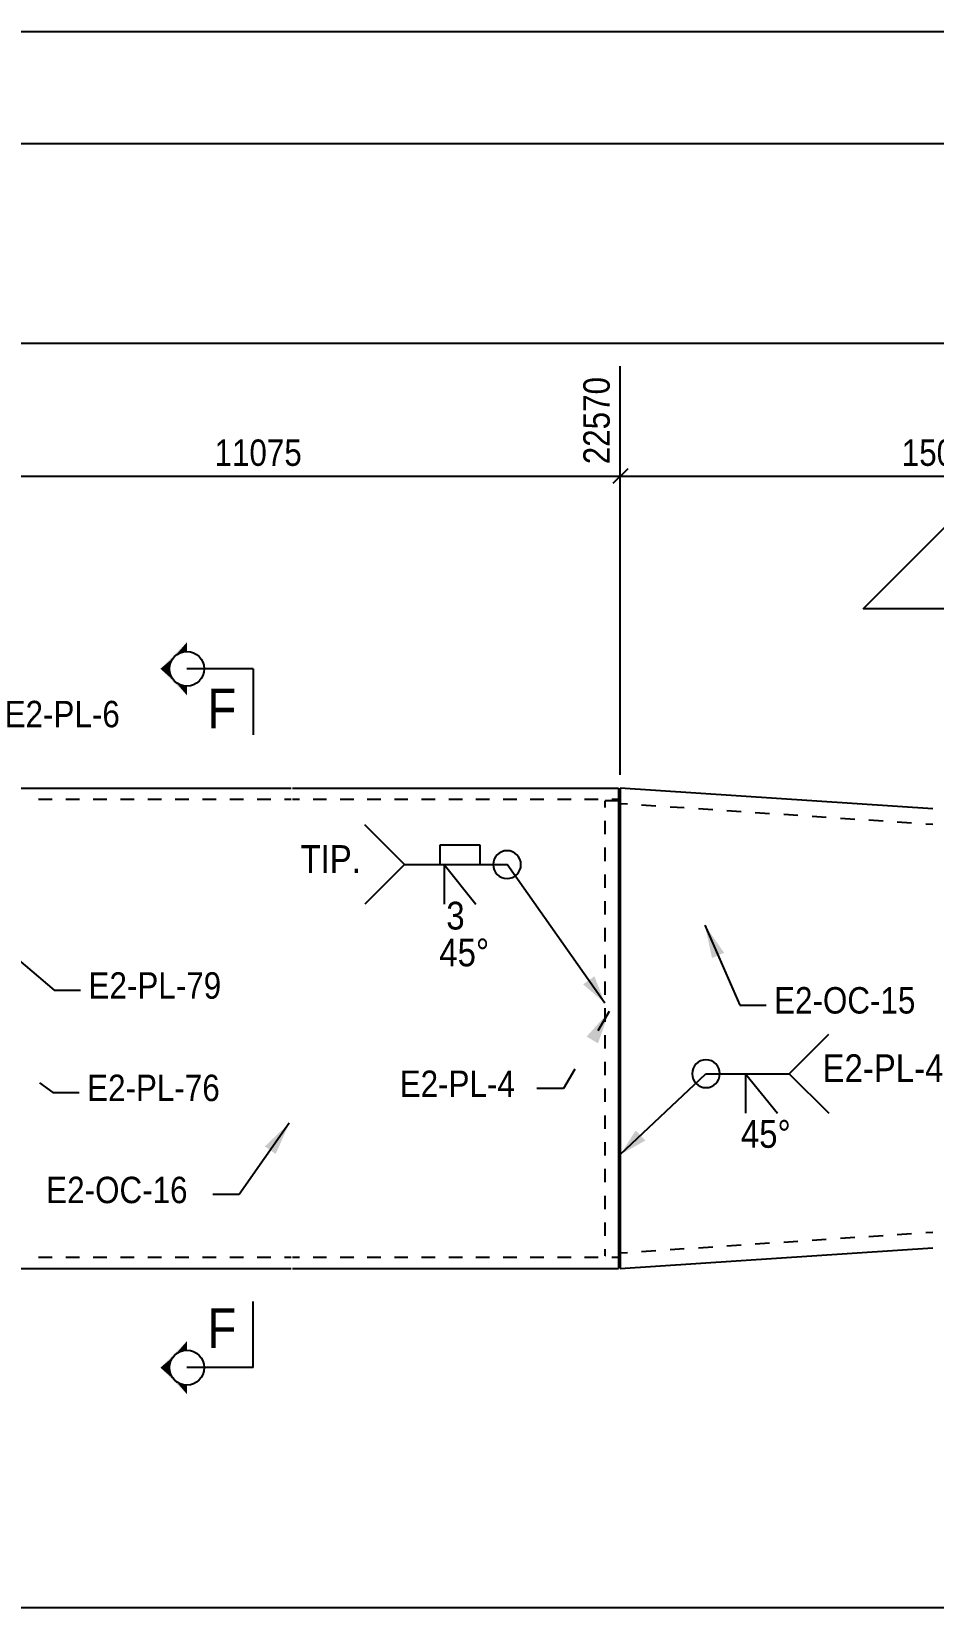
# Model space of a CAD drawing. Header units: millimetres. Extents: x 67 to 383, y 106 to 148.
# Drawn here: x 190.84 to 201.82, y 128.75 to 147.94 of the extents above; entities that cross this region are included whole.
import ezdxf

# ---------------------------------------------------------------- set-up
doc = ezdxf.new("R2010")
doc.units = ezdxf.units.MM
doc.linetypes.add('XKITLINE00', pattern=[0])
doc.styles.add('ARIAL', font='ARIAL.TTF')

msp = doc.modelspace()

# ---------------------------------------------------------------- linework, layer by layer
at = {"color": 5, "linetype": 'XKITLINE00'}
msp.add_line((150.227, 147.943), (216.994, 147.943), dxfattribs=at)
at = {"linetype": 'XKITLINE00'}
for p, q in [((153.347, 146.581), (215.026, 146.581)), ((189.834, 144.149), (215.026, 144.149)), ((198.007, 138.891), (198.007, 143.867)), ((198.007, 138.891), (198.007, 143.867)), ((198.098, 142.62), (197.916, 142.438)), ((198.098, 142.62), (197.916, 142.438)), ((189.322, 142.529), (198.007, 142.529)), ((198.007, 142.529), (205.811, 142.529)), ((193.537, 140.183), (192.732, 140.183)), ((193.537, 140.183), (193.537, 139.378)), ((191.091, 138.59), (190.925, 138.59)), ((191.424, 138.59), (191.257, 138.59)), ((191.757, 138.59), (191.59, 138.59)), ((192.089, 138.59), (191.923, 138.59)), ((192.422, 138.59), (192.256, 138.59)), ((192.755, 138.59), (192.588, 138.59)), ((193.088, 138.59), (192.921, 138.59)), ((193.42, 138.59), (193.254, 138.59)), ((193.753, 138.59), (193.587, 138.59)), ((194.003, 138.59), (193.919, 138.59)), ((194.101, 138.59), (194.019, 138.59)), ((194.432, 138.59), (194.267, 138.59)), ((194.762, 138.59), (194.597, 138.59)), ((195.093, 138.59), (194.928, 138.59)), ((195.423, 138.59), (195.258, 138.59)), ((195.754, 138.59), (195.589, 138.59)), ((196.085, 138.59), (195.919, 138.59)), ((196.415, 138.59), (196.25, 138.59)), ((196.746, 138.59), (196.58, 138.59)), ((197.076, 138.59), (196.911, 138.59)), ((197.407, 138.59), (197.241, 138.59)), ((197.737, 138.59), (197.572, 138.59)), ((197.821, 138.494), (197.821, 138.575)), ((197.985, 138.575), (197.824, 138.575)), ((197.985, 138.59), (197.902, 138.59)), ((198.007, 138.575), (198.007, 138.494)), ((198.007, 138.544), (198.094, 138.538)), ((198.007, 138.506), (198.007, 138.507)), ((198.266, 138.526), (198.439, 138.515)), ((198.612, 138.503), (198.785, 138.492)), ((198.958, 138.48), (199.131, 138.469)), ((199.303, 138.457), (199.476, 138.445)), ((199.649, 138.434), (199.822, 138.422)), ((199.995, 138.411), (200.168, 138.399)), ((200.341, 138.388), (200.513, 138.376)), ((200.686, 138.365), (200.859, 138.353)), ((197.821, 138.168), (197.821, 138.331)), ((198.007, 138.332), (198.007, 138.169)), ((201.032, 138.342), (201.205, 138.33)), ((201.378, 138.318), (201.551, 138.307)), ((201.723, 138.295), (201.81, 138.29)), ((197.821, 137.842), (197.821, 138.005)), ((198.007, 138.007), (198.007, 137.844)), ((197.821, 137.516), (197.821, 137.679)), ((198.007, 137.681), (198.007, 137.519)), ((197.821, 137.19), (197.821, 137.353)), ((198.007, 137.356), (198.007, 137.194)), ((190.175, 137.068), (191.117, 136.27)), ((197.821, 136.864), (197.821, 137.027)), ((198.007, 137.031), (198.007, 136.869)), ((199.036, 137.061), (199.46, 136.089)), ((197.821, 136.538), (197.821, 136.701)), ((198.007, 136.706), (198.007, 136.544)), ((191.117, 136.27), (191.439, 136.27)), ((197.821, 136.212), (197.821, 136.375)), ((198.007, 136.381), (198.007, 136.218)), ((199.46, 136.089), (199.782, 136.089)), ((197.872, 136.009), (197.733, 135.775)), ((197.821, 135.886), (197.821, 136.049)), ((198.007, 136.056), (198.007, 135.893)), ((197.821, 135.56), (197.821, 135.723)), ((198.007, 135.731), (198.007, 135.568)), ((197.454, 135.307), (197.314, 135.073)), ((197.821, 135.234), (197.821, 135.397)), ((198.007, 135.406), (198.007, 135.243)), ((190.94, 135.142), (191.1, 135.023)), ((191.1, 135.023), (191.422, 135.023)), ((197.314, 135.073), (196.992, 135.073)), ((197.821, 134.908), (197.821, 135.071)), ((198.007, 135.081), (198.007, 134.918)), ((197.821, 134.582), (197.821, 134.745)), ((198.007, 134.755), (198.007, 134.593)), ((193.978, 134.651), (193.37, 133.78)), ((197.821, 134.256), (197.821, 134.419)), ((198.007, 134.43), (198.007, 134.268)), ((197.821, 133.93), (197.821, 134.093)), ((198.007, 134.105), (198.007, 134.024)), ((198.007, 134.024), (198.007, 133.941)), ((193.37, 133.78), (193.048, 133.78)), ((197.821, 133.604), (197.821, 133.767)), ((198.007, 133.776), (198.007, 133.611)), ((197.821, 133.278), (197.821, 133.441)), ((198.007, 133.446), (198.007, 133.281)), ((199.822, 133.187), (199.649, 133.175)), ((200.168, 133.21), (199.995, 133.198)), ((200.513, 133.233), (200.341, 133.221)), ((200.859, 133.256), (200.686, 133.245)), ((201.205, 133.279), (201.032, 133.268)), ((201.551, 133.302), (201.378, 133.291)), ((201.81, 133.32), (201.723, 133.314)), ((190.925, 133.018), (191.091, 133.018)), ((191.257, 133.018), (191.424, 133.018)), ((191.59, 133.018), (191.757, 133.018)), ((191.923, 133.018), (192.089, 133.018)), ((192.256, 133.018), (192.422, 133.018)), ((192.588, 133.018), (192.755, 133.018)), ((192.921, 133.018), (193.088, 133.018)), ((193.254, 133.018), (193.42, 133.018)), ((193.587, 133.018), (193.753, 133.018)), ((193.919, 133.018), (194.003, 133.018)), ((194.019, 133.019), (194.101, 133.019)), ((194.267, 133.019), (194.432, 133.019)), ((194.597, 133.019), (194.762, 133.019)), ((194.928, 133.019), (195.093, 133.019)), ((195.258, 133.019), (195.423, 133.019)), ((195.589, 133.019), (195.754, 133.019)), ((195.919, 133.019), (196.085, 133.019)), ((196.25, 133.019), (196.415, 133.019)), ((196.58, 133.019), (196.746, 133.019)), ((196.911, 133.019), (197.076, 133.019)), ((197.241, 133.019), (197.407, 133.019)), ((197.572, 133.019), (197.737, 133.019)), ((197.821, 133.034), (197.821, 133.115)), ((197.827, 133.034), (197.821, 133.034)), ((197.902, 133.019), (197.985, 133.019)), ((198.007, 133.116), (198.007, 133.034)), ((198.094, 133.071), (198.007, 133.066)), ((198.439, 133.094), (198.266, 133.083)), ((198.785, 133.118), (198.612, 133.106)), ((199.131, 133.141), (198.958, 133.129)), ((199.476, 133.164), (199.303, 133.152)), ((193.537, 131.673), (193.537, 132.478)), ((193.537, 131.673), (192.732, 131.673)), ((189.834, 128.753), (215.026, 128.753))]:
    msp.add_line(p, q, dxfattribs=at)
at = {"color": 3, "linetype": 'XKITLINE00'}
for p, q in [((200.963, 140.914), (202.024, 141.975)), ((203.086, 140.914), (200.963, 140.914))]:
    msp.add_line(p, q, dxfattribs=at)
at = {"color": 2, "linetype": 'XKITLINE00'}
for p, q in [((189.483, 138.73), (194.003, 138.73)), ((194.019, 138.73), (197.985, 138.73)), ((197.985, 138.73), (197.985, 138.705)), ((197.985, 138.705), (197.985, 132.879)), ((198.007, 138.575), (197.985, 138.575)), ((201.81, 138.476), (198.007, 138.73)), ((198.007, 138.73), (198.007, 132.879)), ((198.007, 133.034), (197.985, 133.034)), ((198.007, 132.879), (201.81, 133.133)), ((189.483, 132.879), (194.003, 132.879)), ((194.019, 132.879), (197.985, 132.879))]:
    msp.add_line(p, q, dxfattribs=at)
at = {"color": 1, "linetype": 'XKITLINE00'}
for p, q in [((195.379, 137.799), (194.897, 138.282)), ((195.813, 137.799), (195.813, 138.041)), ((195.813, 138.041), (196.296, 138.041)), ((196.296, 138.041), (196.296, 137.799)), ((195.379, 137.799), (194.897, 137.317)), ((195.379, 137.799), (196.629, 137.799)), ((195.862, 137.799), (196.247, 137.317)), ((195.862, 137.799), (195.862, 137.317)), ((197.817, 136.113), (196.629, 137.799)), ((200.062, 135.252), (200.545, 135.734)), ((198.007, 134.268), (199.049, 135.252)), ((199.049, 135.252), (200.062, 135.252)), ((199.532, 135.252), (199.918, 134.77)), ((199.532, 135.252), (199.532, 134.77)), ((200.062, 135.252), (200.545, 134.77))]:
    msp.add_line(p, q, dxfattribs=at)
at = {"linetype": 'XKITLINE00'}
for centre in [(192.732, 140.183), (192.732, 131.673)]:
    msp.add_circle(centre, 0.212, dxfattribs=at)
at = {"color": 1, "linetype": 'XKITLINE00'}
for centre, start, end in [((196.629, 137.799), 90, 270), ((196.629, 137.799), 270, 90), ((199.049, 135.252), 90, 270), ((199.049, 135.252), 270, 90)]:
    msp.add_arc(centre, 0.169, start, end, dxfattribs=at)
at = {"color": 3}
msp.add_point((198.007, 142.529), dxfattribs=at)
msp.add_point((198.007, 142.529), dxfattribs=at)
at = {"linetype": 'Continuous'}
for points in [[(192.732, 140.505), (192.41, 140.183), (192.569, 140.317)], [(192.732, 140.505), (192.569, 140.317), (192.583, 140.332)], [(192.732, 140.505), (192.583, 140.332), (192.598, 140.346)], [(192.732, 140.505), (192.598, 140.346), (192.615, 140.358)], [(192.732, 140.505), (192.615, 140.358), (192.633, 140.369)], [(192.732, 140.505), (192.633, 140.369), (192.651, 140.378)], [(192.732, 140.505), (192.651, 140.378), (192.671, 140.385)], [(192.732, 140.505), (192.671, 140.385), (192.691, 140.39)], [(192.732, 140.505), (192.691, 140.39), (192.711, 140.394)], [(192.732, 140.395), (192.732, 140.505), (192.711, 140.394)], [(192.41, 140.183), (192.557, 140.3), (192.569, 140.317)], [(192.41, 140.183), (192.546, 140.282), (192.557, 140.3)], [(192.41, 140.183), (192.537, 140.263), (192.546, 140.282)], [(192.41, 140.183), (192.53, 140.244), (192.537, 140.263)], [(192.41, 140.183), (192.524, 140.224), (192.53, 140.244)], [(192.41, 140.183), (192.521, 140.203), (192.524, 140.224)], [(192.41, 140.183), (192.52, 140.183), (192.521, 140.203)], [(192.41, 140.183), (192.732, 139.861), (192.598, 140.019)], [(192.41, 140.183), (192.598, 140.019), (192.582, 140.033)], [(192.41, 140.183), (192.582, 140.033), (192.568, 140.048)], [(192.41, 140.183), (192.568, 140.048), (192.556, 140.065)], [(192.41, 140.183), (192.556, 140.065), (192.545, 140.083)], [(192.41, 140.183), (192.545, 140.083), (192.536, 140.102)], [(192.41, 140.183), (192.536, 140.102), (192.529, 140.121)], [(192.41, 140.183), (192.529, 140.121), (192.524, 140.141)], [(192.41, 140.183), (192.524, 140.141), (192.521, 140.162)], [(192.41, 140.183), (192.521, 140.162), (192.52, 140.183)], [(192.732, 139.861), (192.614, 140.007), (192.598, 140.019)], [(192.732, 139.861), (192.632, 139.996), (192.614, 140.007)], [(192.732, 139.861), (192.651, 139.987), (192.632, 139.996)], [(192.732, 139.861), (192.671, 139.98), (192.651, 139.987)], [(192.732, 139.861), (192.691, 139.975), (192.671, 139.98)], [(192.732, 139.861), (192.711, 139.972), (192.691, 139.975)], [(192.732, 139.861), (192.732, 139.97), (192.711, 139.972)], [(199.036, 137.061), (199.27, 136.725), (199.036, 137.061), (199.123, 136.661)], [(197.872, 136.009), (197.735, 135.622), (197.872, 136.009), (197.597, 135.705)], [(193.978, 134.651), (193.813, 134.275), (193.978, 134.651), (193.681, 134.367)], [(192.732, 131.995), (192.41, 131.673), (192.569, 131.807)], [(192.732, 131.995), (192.569, 131.807), (192.583, 131.822)], [(192.732, 131.995), (192.583, 131.822), (192.598, 131.836)], [(192.732, 131.995), (192.598, 131.836), (192.615, 131.848)], [(192.732, 131.995), (192.615, 131.848), (192.633, 131.859)], [(192.732, 131.995), (192.633, 131.859), (192.651, 131.868)], [(192.732, 131.995), (192.651, 131.868), (192.671, 131.875)], [(192.732, 131.995), (192.671, 131.875), (192.691, 131.881)], [(192.732, 131.995), (192.691, 131.881), (192.711, 131.884)], [(192.732, 131.885), (192.732, 131.995), (192.711, 131.884)], [(192.41, 131.673), (192.557, 131.79), (192.569, 131.807)], [(192.41, 131.673), (192.546, 131.772), (192.557, 131.79)], [(192.41, 131.673), (192.537, 131.754), (192.546, 131.772)], [(192.41, 131.673), (192.53, 131.734), (192.537, 131.754)], [(192.41, 131.673), (192.524, 131.714), (192.53, 131.734)], [(192.41, 131.673), (192.521, 131.694), (192.524, 131.714)], [(192.41, 131.673), (192.52, 131.673), (192.521, 131.694)], [(192.41, 131.673), (192.732, 131.351), (192.598, 131.509)], [(192.41, 131.673), (192.598, 131.509), (192.582, 131.523)], [(192.41, 131.673), (192.582, 131.523), (192.568, 131.539)], [(192.41, 131.673), (192.568, 131.539), (192.556, 131.555)], [(192.41, 131.673), (192.556, 131.555), (192.545, 131.573)], [(192.41, 131.673), (192.545, 131.573), (192.536, 131.592)], [(192.41, 131.673), (192.536, 131.592), (192.529, 131.612)], [(192.41, 131.673), (192.529, 131.612), (192.524, 131.632)], [(192.41, 131.673), (192.524, 131.632), (192.521, 131.652)], [(192.41, 131.673), (192.521, 131.652), (192.52, 131.673)], [(192.732, 131.351), (192.614, 131.497), (192.598, 131.509)], [(192.732, 131.351), (192.632, 131.486), (192.614, 131.497)], [(192.732, 131.351), (192.651, 131.477), (192.632, 131.486)], [(192.732, 131.351), (192.671, 131.47), (192.651, 131.477)], [(192.732, 131.351), (192.691, 131.465), (192.671, 131.47)], [(192.732, 131.351), (192.711, 131.462), (192.691, 131.465)], [(192.732, 131.351), (192.732, 131.461), (192.711, 131.462)]]:
    msp.add_solid(points, dxfattribs=at)
at = {"color": 1, "linetype": 'XKITLINE00'}
for points in [[(197.817, 136.113), (197.554, 136.341), (197.817, 136.113), (197.692, 136.438)], [(198.007, 134.268), (198.195, 134.561), (198.007, 134.268), (198.311, 134.438)]]:
    msp.add_solid(points, dxfattribs=at)

# ---------------------------------------------------------------- texts
at = {"color": 3, "style": 'ARIAL', "width": 0.85}
msp.add_text('22570', height=0.3218, rotation=90.0002, dxfattribs=at).set_placement((197.878, 142.674))
for s, p in [('11075', (193.068, 142.654)), ('1500', (201.432, 142.654)), ('E2-PL-6', (190.514, 139.471)), ('E2-PL-79', (191.535, 136.166)), ('E2-OC-15', (199.878, 135.985)), ('E2-PL-4', (195.322, 134.969)), ('E2-PL-76', (191.518, 134.919)), ('E2-OC-16', (191.02, 133.676))]:
    msp.add_text(s, height=0.3218, dxfattribs=at).set_placement(p)
at = {"color": 1, "style": 'ARIAL', "width": 0.85}
for p in [(192.983, 139.459), (192.983, 131.914)]:
    msp.add_text('F', height=0.483, dxfattribs=at).set_placement(p)
at = {"color": 1, "linetype": 'XKITLINE00', "style": 'ARIAL', "width": 0.85}
for s, height, p in [('TIP.', 0.3377, (194.115, 137.698)), ('3', 0.338, (195.889, 137.008)), ('45°', 0.3377, (195.804, 136.56)), ('E2-PL-4', 0.3377, (200.468, 135.151)), ('45°', 0.3377, (199.474, 134.35))]:
    msp.add_text(s, height=height, dxfattribs=at).set_placement(p)

doc.saveas('drawing.dxf')
